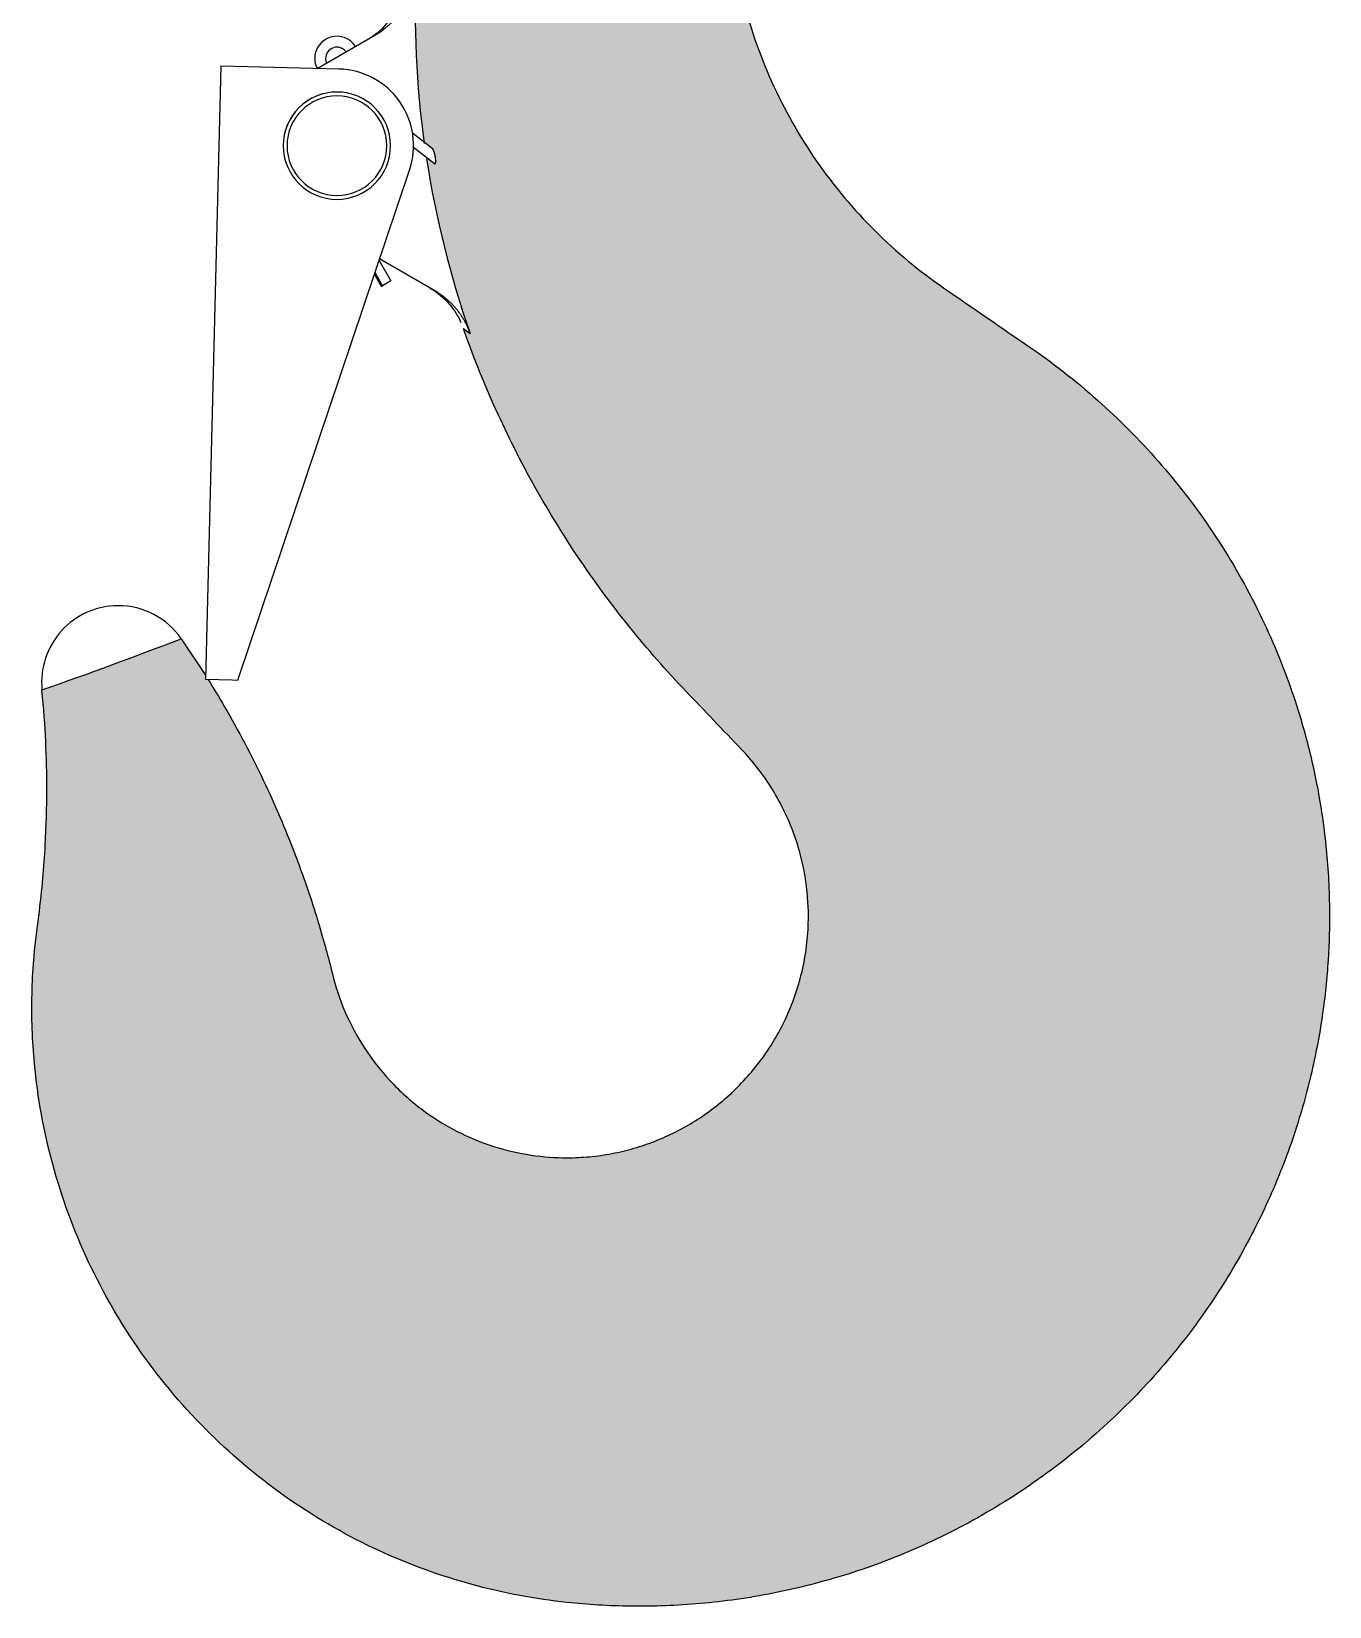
# Model space of a CAD drawing. Extents: x -599358 to 2865263, y -1062760 to 486533.
# Drawn here: x 243262.7 to 243528.7, y -693924.9 to -693602.1 of the extents above; entities that cross this region are included whole.
import ezdxf

# ---------------------------------------------------------------- set-up
doc = ezdxf.new("R2010")
doc.units = 0
doc.layers.add('EWHS5T6M-2', color=7, linetype='Continuous')

msp = doc.modelspace()

# ---------------------------------------------------------------- hatches: boundary and pattern name
h = msp.add_hatch(color=4)
h.dxf.hatch_style = 1
edge = h.paths.add_edge_path()
edge.add_ellipse((242953.0992363252, -692844.2605812737), major_axis=(945.5943286935602, 1.727816376049057e-09), ratio=1, start_angle=-70.7530742305034, end_angle=-68.90985663448268)
edge.add_line((243293.3584066528, -693726.5147008252), (243298.3113779215, -693734.0018294874))
edge.add_line((243298.311377921, -693734.0018294874), (243298.859801927, -693734.8308512747))
edge.add_line((243298.8598019272, -693734.8308512747), (243298.8314219172, -693734.8301279248))
edge.add_spline(control_points=[(243298.8314219174, -693734.830127925), (243299.9789997354, -693736.6674191143), (243301.1118407421, -693738.5444512622), (243305.0668008615, -693745.3479795423), (243307.7488500598, -693750.4363455825), (243312.564223684, -693760.5450533675), (243314.6976621534, -693765.5638026079), (243317.42648636, -693772.6657541797), (243318.2586274197, -693774.9618324622), (243319.7693716449, -693779.3486587036), (243320.4480428622, -693781.4393775436), (243321.1580590849, -693783.7346209259), (243321.2588647689, -693784.0635499997), (243322.0309376306, -693786.6041480823), (243322.5463815412, -693788.4212459543), (243323.4762209934, -693791.8311498069), (243323.8899837887, -693793.424381251), (243324.9582108742, -693797.7723399221), (243325.8122594367, -693800.3562680708), (243327.9910464097, -693805.4393799639), (243329.3160658191, -693807.9379321306), (243332.4157306283, -693812.7180760924), (243334.1902879138, -693814.9989200208), (243338.1191999431, -693819.2225854382), (243340.2730727572, -693821.1647913147), (243344.8506538171, -693824.6227207974), (243347.2736386586, -693826.1381742661), (243352.2581694642, -693828.7007445939), (243354.8190018224, -693829.7479951418), (243359.9491933576, -693831.3810052145), (243362.5180595481, -693831.9671909199), (243367.5543395019, -693832.7246606243), (243370.0215596942, -693832.8964712591), (243373.9600735897, -693832.8964712591), (243375.5170583156, -693832.8225061356), (243378.6077057543, -693832.5299935887), (243380.1413728619, -693832.31147268), (243383.1737264617, -693831.7340641055), (243384.6724259466, -693831.3751981365), (243387.6250665301, -693830.5213917763), (243389.0790269113, -693830.026466148), (243391.9337988427, -693828.9043552544), (243393.3346334185, -693828.2771765518), (243396.075505932, -693826.8935726), (243397.4155680601, -693826.1371451244), (243400.0272721912, -693824.4971882103), (243401.2989369837, -693823.6136476866), (243403.7655324972, -693821.7209406026), (243404.9604819963, -693820.7117544941), (243407.2640086327, -693818.5690250405), (243408.3725978056, -693817.4354546433), (243410.4919680794, -693815.045721707), (243411.5027516469, -693813.7895263748), (243413.4130489404, -693811.1577105264), (243414.3125528825, -693809.7820543583), (243415.9849027052, -693806.9169249333), (243416.7577245341, -693805.4274174189), (243418.1598961378, -693802.3437012638), (243418.7892070444, -693800.7494653593), (243419.8870606279, -693797.4698621517), (243420.3555514567, -693795.7844809957), (243421.1153573034, -693792.3412529398), (243421.4066124278, -693790.5834116688), (243421.7981265896, -693787.019170875), (243421.8983257654, -693785.212800484), (243421.8983257654, -693780.931263688), (243421.7100767806, -693778.1314073724), (243420.9557668752, -693773.6648303769), (243420.6264573646, -693772.1327119336), (243419.7956795975, -693769.0327739163), (243419.2941278665, -693767.4651101355), (243418.117066417, -693764.3486032657), (243417.4415526605, -693762.799945898), (243415.9310563436, -693759.774225083), (243415.0961553183, -693758.2973327303), (243413.2964981183, -693755.4606358216), (243412.3318891121, -693754.1009462596), (243410.3140224818, -693751.5324286872), (243409.2609391018, -693750.3236366503), (243404.455171859, -693745.2940287443), (243400.5857335712, -693741.244361663), (243392.8008371302, -693733.0968641451), (243388.9116821539, -693728.665905417), (243381.5036105042, -693719.4575936501), (243377.9847282624, -693714.680261666), (243371.3561208091, -693704.8180241102), (243368.2464259051, -693699.7331459214), (243362.4696876701, -693689.2999555456), (243359.8026692484, -693683.9516761377), (243355.0988113397, -693673.3998041049), (243353.0321057026, -693668.2099151304), (243351.1785715265, -693662.9474777825)], knot_values=[0, 0, 0, 0, 0.012094180794674, 0.012094180794674, 0.0431694166053564, 0.0431694166053564, 0.0742446524160369, 0.0742446524160369, 0.0897822703213784, 0.0897822703213784, 0.1053198882267178, 0.1053198882267178, 0.10800450172629, 0.10800450172629, 0.1265971994864297, 0.1265971994864297, 0.1451898972465689, 0.1451898972465689, 0.171955250732025, 0.171955250732025, 0.1987206042174794, 0.1987206042174794, 0.2254859577029323, 0.2254859577029323, 0.2522513111883867, 0.2522513111883867, 0.2790166646738428, 0.2790166646738428, 0.3057820181592973, 0.3057820181592973, 0.3325473716447502, 0.3325473716447502, 0.3593127251302047, 0.3593127251302047, 0.376899955455745, 0.376899955455745, 0.3944871857812868, 0.3944871857812868, 0.4120744161068272, 0.4120744161068272, 0.4296616464323676, 0.4296616464323676, 0.4472488767579061, 0.4472488767579061, 0.4648361070834465, 0.4648361070834465, 0.4824233374089868, 0.4824233374089868, 0.5000105677345271, 0.5000105677345271, 0.517597798060069, 0.517597798060069, 0.5351850283856093, 0.5351850283856093, 0.5527722587111497, 0.5527722587111497, 0.57035948903669, 0.57035948903669, 0.5879467193622288, 0.5879467193622288, 0.6055339496877691, 0.6055339496877691, 0.6231211800133108, 0.6231211800133108, 0.6407084103388511, 0.6407084103388511, 0.6645786278062841, 0.6645786278062841, 0.6765137365399998, 0.6765137365399998, 0.6884488452737169, 0.6884488452737169, 0.7003839540074326, 0.7003839540074326, 0.7123190627411499, 0.7123190627411499, 0.7242541714748655, 0.7242541714748655, 0.7361892802085844, 0.7361892802085844, 0.7776844594775894, 0.7776844594775894, 0.8227413826792094, 0.8227413826792094, 0.8677983058808298, 0.8677983058808298, 0.9128552290824499, 0.9128552290824499, 0.9579121522840714, 0.9579121522840714, 0.9999995209582323, 0.9999995209582323, 0.9999995209582323, 0.9999995209582323], degree=3, periodic=0)
edge.add_line((243351.1785714381, -693662.9474775298), (243352.5724834726, -693663.9375370751))
edge.add_ellipse((243541.6303017564, -693597.6611719184), major_axis=(-200.3381596932294, -3.660634825758026e-10), ratio=1, start_angle=8.67509364903691, end_angle=19.318675808770706, ccw=False)
edge.add_line((243343.5841015308, -693627.878398885), (243345.2436391843, -693629.16707116))
edge.add_spline(control_points=[(243345.243639184, -693629.1670711602), (243345.2751048749, -693629.1917490481), (243345.3067829596, -693629.2048124216), (243345.3362996936, -693629.2021114567), (243345.3659865904, -693629.1993949207), (243345.3942163425, -693629.1801798475), (243345.4179204904, -693629.1447771953), (243345.4396772002, -693629.1122830841), (243345.4582066351, -693629.0654419546), (243345.4723521631, -693629.0093036408), (243345.4865092047, -693628.9531196351), (243345.4966902257, -693628.8865904436), (243345.5031262798, -693628.8152825383), (243345.5131446918, -693628.704284088), (243345.5144872045, -693628.579016046), (243345.5096879472, -693628.4519497311), (243345.5026229225, -693628.264894429), (243345.4823050982, -693628.0679469414), (243345.454068801, -693627.8765799443), (243345.4148919046, -693627.611064781), (243345.3592113204, -693627.3469495688), (243345.2935686318, -693627.1037517606), (243345.2269645826, -693626.8569922341), (243345.1477649178, -693626.6229999923), (243345.0610216189, -693626.4304295538), (243345.0102524721, -693626.3177218627), (243344.9557786683, -693626.2169827708), (243344.900364292, -693626.141810248), (243344.8714457125, -693626.1025806713), (243344.8419625257, -693626.0699843081), (243344.8129309911, -693626.0472192297)], knot_values=[0, 0, 0, 0, 0.0622302172862876, 0.0622302172862876, 0.0622302172862876, 0.1250593693597594, 0.1250593693597594, 0.1250593693597594, 0.1825559062169405, 0.1825559062169405, 0.1825559062169405, 0.2399331378339217, 0.2399331378339217, 0.2399331378339217, 0.3297474538480977, 0.3297474538480977, 0.3297474538480977, 0.4623709261923107, 0.4623709261923107, 0.4623709261923107, 0.647003347382536, 0.647003347382536, 0.647003347382536, 0.834606727114857, 0.834606727114857, 0.834606727114857, 0.9435561246561899, 0.9435561246561899, 0.9435561246561899, 1, 1, 1, 1], degree=3, periodic=0)
edge.add_line((243344.8129309911, -693626.0472192297), (243343.1307752117, -693624.7409834173))
edge.add_ellipse((243541.6303017564, -693597.6611719184), major_axis=(-200.3381596932294, -3.660634825758026e-10), ratio=1, start_angle=-2.5739250783348098, end_angle=7.7684798487036915, ccw=False)
edge.add_ellipse((243254.5864962343, -693462.6678582329), major_axis=(-153.0622959853262, -2.796797035833528e-10), ratio=1, start_angle=123.66389550236201, end_angle=124.5964972680953, ccw=False)
edge.add_ellipse((243254.5864962343, -693462.6678582329), major_axis=(-153.0622959853262, -2.796797035833528e-10), ratio=1, start_angle=123.6487524658414, end_angle=123.66389550236201, ccw=False)
edge.add_line((243339.3983257747, -693590.0845762187), (243339.3983257747, -693588.9518927622))
edge.add_line((243339.3983257747, -693588.9518927623), (243339.3983257747, -693579.8465036729))
edge.add_spline(control_points=[(243339.3983257747, -693579.8465036729), (243339.4137149794, -693579.8459747857), (243339.4451412117, -693579.8448947474), (243339.7061816916, -693579.8366700279), (243340.1462727647, -693579.82399121), (243340.801522276, -693579.806070195), (243341.5998612024, -693579.786291487), (243342.5711447318, -693579.7602811995), (243344.007554246, -693579.7237833224), (243345.9987981241, -693579.6850188993), (243348.9187004707, -693579.6446978602), (243353.1637636659, -693579.6891906478), (243358.439787886, -693579.7746327191), (243365.1516857363, -693579.8572622082), (243373.6131716793, -693579.912543954), (243385.0355057142, -693579.9323336142), (243394.1057170042, -693579.842787521), (243399.2733454994, -693579.7164437267), (243401.5742173443, -693579.6427759838), (243402.7196840531, -693579.6047007402), (243403.6444556209, -693579.5700764171), (243405.2893898351, -693579.5655369771), (243405.585538606, -693579.5686572447), (243405.8048467204, -693579.5709679073)], knot_values=[0, 0, 0, 0, 0.0230082632663126, 0.046985081212878, 0.0719158205652346, 0.0977841372616051, 0.124572038943315, 0.144341315230623, 0.1711119955891781, 0.2174439600698067, 0.2509117430211872, 0.2989497764022938, 0.3770376855188449, 0.4195166020224081, 0.5014267764896312, 0.6200495818906884, 0.7489631979593341, 0.803748804089707, 0.8426517060421137, 0.8664048152668534, 0.8745007720840265, 0.9070636054152978, 1, 1, 1, 1], degree=3, periodic=0)
edge.add_spline(control_points=[(243405.8048467204, -693579.5709679073), (243405.8935423276, -693580.5626176792), (243405.9971524685, -693581.5576652737), (243406.6035322164, -693586.6457142656), (243407.3484354141, -693590.7820444468), (243409.8127995412, -693600.7807248181), (243411.8137363211, -693606.6355784523), (243416.9091680892, -693617.9829805684), (243420.0034681131, -693623.4733584372), (243427.1391661653, -693633.7762393901), (243431.179173499, -693638.5870157497), (243439.9508224559, -693647.2983209465), (243444.6804335347, -693651.1982069268), (243455.4544753154, -693658.6192693057), (243461.657037659, -693662.8915380607), (243472.7432859686, -693670.527645469), (243477.5406820296, -693674.3470742248), (243486.4203472672, -693682.3516757853), (243490.5044468677, -693686.5376580348), (243498.0998767483, -693695.3285747773), (243501.6126488991, -693699.9346715183), (243508.1422776371, -693709.7065254546), (243511.1603754909, -693714.8738297698), (243516.4544463156, -693725.5181118319), (243518.7701927434, -693730.9399464345), (243521.383830157, -693738.420830086), (243521.943658691, -693740.1238828453), (243523.0106037083, -693743.596561654), (243523.5177197765, -693745.3661921296), (243524.4737628616, -693748.974089833), (243524.9226887868, -693750.8123617672), (243525.7561344224, -693754.558938276), (243526.1406522332, -693756.4672477521), (243526.838368642, -693760.3544831648), (243527.1515644038, -693762.3334140723), (243527.6990984028, -693766.3615154768), (243527.9334327538, -693768.4106908428), (243528.506054696, -693774.6613475182), (243528.7140577909, -693778.9666630438), (243528.7140577914, -693786.6602897692), (243528.6013290921, -693790.1235052604), (243528.0646660825, -693797.4194149686), (243527.6405510589, -693801.2522655317), (243526.3918818914, -693809.2379940058), (243525.5670663809, -693813.3909748276), (243523.4311134323, -693821.9429866199), (243522.1196479896, -693826.3420221639), (243518.9367831316, -693835.2858492018), (243517.0650303172, -693839.8305051182), (243512.7106608093, -693848.940775524), (243510.2277337824, -693853.5060934639), (243504.6330140318, -693862.5148198016), (243501.5210366122, -693866.9577893636), (243494.690891672, -693875.5720305707), (243490.9727353895, -693879.7427878081), (243482.996432599, -693887.6705001136), (243478.7385206959, -693891.4269686473), (243469.7887944182, -693898.4071230021), (243465.0974039271, -693901.6304586788), (243455.4166243974, -693907.4614474856), (243450.4277594223, -693910.0689614366), (243440.3031443368, -693914.629067658), (243435.1679053711, -693916.5817461563), (243424.9008943142, -693919.8373910153), (243419.7695230331, -693921.1406234365), (243409.6458118845, -693923.1415246231), (243404.653709028, -693923.8395575525), (243394.9195845915, -693924.7033578218), (243390.1776327376, -693924.8695019166), (243381.0257733968, -693924.7605363794), (243376.6158017815, -693924.4857516509), (243365.979905465, -693923.3599333911), (243359.479585732, -693922.1571946366), (243346.5416382101, -693918.6240499128), (243340.1046210428, -693916.2931012218), (243327.5521561151, -693910.4849267261), (243321.4375621179, -693907.0074110158), (243309.7983373312, -693898.9642171354), (243304.2746748937, -693894.3986205322), (243294.0673134931, -693884.3176365726), (243289.3845080795, -693878.8027426515), (243281.0617647261, -693867.0332260436), (243277.4224499754, -693860.7794401314), (243271.3190122264, -693847.7935624818), (243268.8551076859, -693841.0624843914), (243265.1511768705, -693827.406327892), (243263.9109384277, -693820.4822287108), (243262.8165040422, -693808.8181411475), (243262.6538093683, -693804.0567139185), (243262.8680180205, -693794.6563206613), (243263.2448063797, -693790.0174419654), (243263.9584445796, -693784.8199409359), (243264.0822992258, -693783.875866034), (243264.4956059164, -693780.6218995269), (243264.7658326946, -693778.0515650625), (243265.1931569864, -693773.2510015522), (243265.3501488831, -693771.0206634585), (243265.7045365927, -693764.7280347155), (243265.7901637858, -693761.064716015), (243265.8021107608, -693754.1738551027), (243265.72712812, -693750.9453596587), (243265.4170645004, -693744.2841681278), (243265.1825657868, -693740.8508460645), (243264.804940693, -693737.0025307315)], knot_values=[0, 0, 0, 0, 0.0058935355429696, 0.0058935355429696, 0.0300526500434832, 0.0300526500434832, 0.0643908660448065, 0.0643908660448065, 0.0987290820461312, 0.0987290820461312, 0.133067298047456, 0.133067298047456, 0.1674055140487806, 0.1674055140487806, 0.2082602633126592, 0.2082602633126592, 0.2447774140564815, 0.2447774140564815, 0.2812945648003039, 0.2812945648003039, 0.3178117155441249, 0.3178117155441249, 0.3543288662879472, 0.3543288662879472, 0.387959341003844, 0.387959341003844, 0.3976323531361369, 0.3976323531361369, 0.4073053652684286, 0.4073053652684286, 0.4169783774007216, 0.4169783774007216, 0.4266513895330132, 0.4266513895330132, 0.4363244016653062, 0.4363244016653062, 0.4459974137975978, 0.4459974137975978, 0.4653434380621823, 0.4653434380621823, 0.4795973083961643, 0.4795973083961643, 0.4938511787301465, 0.4938511787301465, 0.5081050490641283, 0.5081050490641283, 0.522358919398109, 0.522358919398109, 0.5366127897320913, 0.5366127897320913, 0.5508666600660729, 0.5508666600660729, 0.565120530400055, 0.565120530400055, 0.5793744007340369, 0.5793744007340369, 0.5936282710680189, 0.5936282710680189, 0.6078821414020008, 0.6078821414020008, 0.622136011735983, 0.622136011735983, 0.6363898820699636, 0.6363898820699636, 0.6506437524039458, 0.6506437524039458, 0.6648976227379279, 0.6648976227379279, 0.6791514930719096, 0.6791514930719096, 0.6934053634058917, 0.6934053634058917, 0.7150977999614547, 0.7150977999614547, 0.7367902365170166, 0.7367902365170166, 0.7584826730725798, 0.7584826730725798, 0.7801751096281431, 0.7801751096281431, 0.8018675461837061, 0.8018675461837061, 0.8235599827392684, 0.8235599827392684, 0.8452524192948317, 0.8452524192948317, 0.8669448558503946, 0.8669448558503946, 0.8820136243902075, 0.8820136243902075, 0.8970823929300203, 0.8970823929300203, 0.8992581836606502, 0.8992581836606502, 0.9118509107030675, 0.9118509107030675, 0.9244436377454874, 0.9244436377454874, 0.9496290918303243, 0.9496290918303243, 0.9748145459151627, 0.9748145459151627, 1, 1, 1, 1], degree=3, periodic=0)
h.paths.add_polyline_path([(243298.8598019272, -693734.8308512747), (243298.311377921, -693734.0018294874), (243298.2906175741, -693734.8163439012), (243298.8314219174, -693734.8301279247)], flags=16)

# ---------------------------------------------------------------- linework, layer by layer
at = {"layer": 'EWHS5T6M-2', "color": 4, "linetype": 'Continuous'}
for p, q in [((243321.2313296722, -693609.6459433972), (243333.0010312313, -693602.8507030339)), ((243321.2313296722, -693609.6459433972), (243333.0010312313, -693602.8507030339)), ((243301.4937835993, -693609.1428727296), (243298.2906175741, -693734.8163439012)), ((243301.4937835993, -693609.1428727296), (243298.2906175741, -693734.8163439012)), ((243306.991997965, -693609.2830112429), (243301.4937835993, -693609.1428727296)), ((243306.991997965, -693609.2830112429), (243301.4937835993, -693609.1428727296)), ((243325.6558643949, -693609.7587159587), (243306.991997965, -693609.2830112429)), ((243325.6558643949, -693609.7587159587), (243306.991997965, -693609.2830112429)), ((243344.8129309911, -693626.0472192297), (243340.7583071642, -693622.8987029541)), ((243344.8129309911, -693626.0472192297), (243340.7583071642, -693622.8987029541)), ((243345.243639184, -693629.1670711602), (243340.965234199, -693625.8447832478)), ((243345.243639184, -693629.1670711602), (243340.965234199, -693625.8447832478)), ((243304.936958325, -693734.9857458655), (243340.1471626662, -693630.4854913631)), ((243304.936958325, -693734.9857458655), (243340.1471626662, -693630.4854913631)), ((243333.9109051154, -693648.9940604486), (243336.3340400507, -693653.1910532712)), ((243333.9109051154, -693648.9940604486), (243336.3340400507, -693653.1910532712)), ((243345.3076031086, -693655.1902992626), (243334.0191198111, -693648.6728903921)), ((243345.3076031086, -693655.1902992626), (243334.0191198111, -693648.6728903921)), ((243334.4083707071, -693654.3028389852), (243332.9646939697, -693651.8023175256)), ((243334.4083707071, -693654.3028389852), (243332.9646939697, -693651.8023175256)), ((243334.6243481879, -693654.1781443289), (243333.070818263, -693651.4873515683)), ((243334.6243481879, -693654.1781443289), (243333.070818263, -693651.4873515683)), ((243334.4083707071, -693654.3028389852), (243334.6243481879, -693654.1781443289)), ((243334.4083707071, -693654.3028389852), (243334.6243481879, -693654.1781443289)), ((243336.3340400507, -693653.1910532712), (243334.6243481872, -693654.1781443289)), ((243336.3340400507, -693653.1910532712), (243334.6243481872, -693654.1781443289)), ((243351.1783821475, -693662.9473430811), (243352.572418779, -693663.9374911253)), ((243351.1783821475, -693662.9473430811), (243352.572418779, -693663.9374911253)), ((243293.3584066528, -693726.514700825), (243298.3113779145, -693734.001829477)), ((243293.3584066528, -693726.514700825), (243298.3113779145, -693734.001829477)), ((243298.2906175741, -693734.8163439012), (243303.7888319393, -693734.9564824146)), ((243298.2906175741, -693734.8163439012), (243303.7888319393, -693734.9564824146)), ((243303.7888319393, -693734.9564824146), (243304.936958325, -693734.9857458655)), ((243303.7888319393, -693734.9564824146), (243304.936958325, -693734.9857458655))]:
    msp.add_line(p, q, dxfattribs=at)
for centre, radius, start, end in [((243541.6303017436, -693597.6611719201), 200.3381596804135, 177.4260749207119, 187.8567875678309), ((243541.6303017436, -693597.6611719201), 200.3381596804135, 177.4260749207119, 187.8567875678309), ((243325.2554686234, -693607.6046911892), 4.557142856530845, 33.07290832043991, 180), ((243325.2554686234, -693607.6046911892), 4.557142856530845, 33.07290832043991, 180), ((243325.2554686238, -693607.604691189), 2.33357142820023, 36.00909942012068, 180), ((243325.2554686238, -693607.604691189), 2.33357142820023, 36.00909942012068, 180), ((243325.2554686241, -693607.6046911875), 2.333571426610551, 36.00909942012068, 89.99912365471295), ((243325.2554686241, -693607.6046911875), 2.333571426610551, 36.00909942012068, 89.99912365471295), ((243325.255468625, -693607.6046911889), 4.557142858151447, 180, 206.5922966487301), ((243325.255468625, -693607.6046911889), 4.557142858151447, 180, 206.5922966487301), ((243325.255468621, -693607.6046911901), 2.333571425405735, 180, 203.990900557151), ((243325.255468621, -693607.6046911901), 2.333571425405735, 180, 203.990900557151), ((243325.2554686418, -693625.4678998551), 15.71428571239654, 341.3793256254795, 88.53996101267217), ((243325.2554686418, -693625.4678998551), 15.71428571239654, 341.3793256254795, 88.53996101267217), ((243325.2554686425, -693625.4678998551), 10.99999999860302, 0, 180), ((243325.2554686415, -693625.4678998546), 10.99999999837019, 89.99912362803252, 180), ((243325.2554686425, -693625.4678998551), 10.99999999860302, 0, 180), ((243325.2554686415, -693625.4678998546), 10.99999999837019, 89.99912362803252, 180), ((243325.2554686429, -693625.4678998551), 10.21428571315482, 0, 180), ((243325.2554686429, -693625.4678998551), 10.21428571315482, 0, 180), ((243325.2554686425, -693625.4678998546), 10.99999999919127, 180, 269.9991236280325), ((243325.2554686425, -693625.4678998551), 10.99999999860302, 180, 0), ((243325.2554686425, -693625.4678998546), 10.99999999919127, 180, 269.9991236280325), ((243325.2554686425, -693625.4678998551), 10.99999999860302, 180, 0), ((243325.2554686429, -693625.4678998551), 10.21428571315482, 180, 0), ((243325.2554686429, -693625.4678998551), 10.21428571315482, 180, 0), ((243541.630301765, -693597.6611719163), 200.3381597020461, 188.7664548344128, 199.3186757973075), ((243541.630301765, -693597.6611719163), 200.3381597020461, 188.7664548344128, 199.3186757973075), ((243280.444112138, -693735.4678998422), 15.7142857124937, 90, 185.6043425151413), ((243280.444112138, -693735.4678998422), 15.7142857124937, 90, 185.6043425151413), ((243280.4441121387, -693735.4678998408), 15.71428571105935, 34.73272659718818, 90), ((243280.4441121387, -693735.4678998408), 15.71428571105935, 34.73272659718818, 90), ((242953.0992363872, -692844.2605814434), 945.5943285129006, 289.2469257741748, 291.0901433594194), ((242953.0992363872, -692844.2605814434), 945.5943285129006, 289.2469257741748, 291.0901433594194)]:
    msp.add_arc(centre, radius, start, end, dxfattribs=at)
for points, degree, knots in [([(243405.8048467204, -693579.5709679073), (243405.8935423276, -693580.5626176792), (243405.9971524685, -693581.5576652737), (243406.6035322164, -693586.6457142656), (243407.3484354141, -693590.7820444468), (243409.8127995412, -693600.7807248181), (243411.8137363211, -693606.6355784523), (243416.9091680892, -693617.9829805684), (243420.0034681131, -693623.4733584372), (243427.1391661653, -693633.7762393901), (243431.179173499, -693638.5870157497), (243439.9508224559, -693647.2983209465), (243444.6804335347, -693651.1982069268), (243455.4544753154, -693658.6192693057), (243461.657037659, -693662.8915380607), (243472.7432859686, -693670.527645469), (243477.5406820296, -693674.3470742248), (243486.4203472672, -693682.3516757853), (243490.5044468677, -693686.5376580348), (243498.0998767483, -693695.3285747773), (243501.6126488991, -693699.9346715183), (243508.1422776371, -693709.7065254546), (243511.1603754909, -693714.8738297698), (243516.4544463156, -693725.5181118319), (243518.7701927434, -693730.9399464345), (243521.383830157, -693738.420830086), (243521.943658691, -693740.1238828453), (243523.0106037083, -693743.596561654), (243523.5177197765, -693745.3661921296), (243524.4737628616, -693748.974089833), (243524.9226887868, -693750.8123617672), (243525.7561344224, -693754.558938276), (243526.1406522332, -693756.4672477521), (243526.838368642, -693760.3544831648), (243527.1515644038, -693762.3334140723), (243527.6990984028, -693766.3615154768), (243527.9334327538, -693768.4106908428), (243528.506054696, -693774.6613475182), (243528.7140577909, -693778.9666630438), (243528.7140577914, -693786.6602897692), (243528.6013290921, -693790.1235052604), (243528.0646660825, -693797.4194149686), (243527.6405510589, -693801.2522655317), (243526.3918818914, -693809.2379940058), (243525.5670663809, -693813.3909748276), (243523.4311134323, -693821.9429866199), (243522.1196479896, -693826.3420221639), (243518.9367831316, -693835.2858492018), (243517.0650303172, -693839.8305051182), (243512.7106608093, -693848.940775524), (243510.2277337824, -693853.5060934639), (243504.6330140318, -693862.5148198016), (243501.5210366122, -693866.9577893636), (243494.690891672, -693875.5720305707), (243490.9727353895, -693879.7427878081), (243482.996432599, -693887.6705001136), (243478.7385206959, -693891.4269686473), (243469.7887944182, -693898.4071230021), (243465.0974039271, -693901.6304586788), (243455.4166243974, -693907.4614474856), (243450.4277594223, -693910.0689614366), (243440.3031443368, -693914.629067658), (243435.1679053711, -693916.5817461563), (243424.9008943142, -693919.8373910153), (243419.7695230331, -693921.1406234365), (243409.6458118845, -693923.1415246231), (243404.653709028, -693923.8395575525), (243394.9195845915, -693924.7033578218), (243390.1776327376, -693924.8695019166), (243381.0257733968, -693924.7605363794), (243376.6158017815, -693924.4857516509), (243365.979905465, -693923.3599333911), (243359.479585732, -693922.1571946366), (243346.5416382101, -693918.6240499128), (243340.1046210428, -693916.2931012218), (243327.5521561151, -693910.4849267261), (243321.4375621179, -693907.0074110158), (243309.7983373312, -693898.9642171354), (243304.2746748937, -693894.3986205322), (243294.0673134931, -693884.3176365726), (243289.3845080795, -693878.8027426515), (243281.0617647261, -693867.0332260436), (243277.4224499754, -693860.7794401314), (243271.3190122264, -693847.7935624818), (243268.8551076859, -693841.0624843914), (243265.1511768705, -693827.406327892), (243263.9109384277, -693820.4822287108), (243262.8165040422, -693808.8181411475), (243262.6538093683, -693804.0567139185), (243262.8680180205, -693794.6563206613), (243263.2448063797, -693790.0174419654), (243263.9584445796, -693784.8199409359), (243264.0822992258, -693783.875866034), (243264.4956059164, -693780.6218995269), (243264.7658326946, -693778.0515650625), (243265.1931569864, -693773.2510015522), (243265.3501488831, -693771.0206634585), (243265.7045365927, -693764.7280347155), (243265.7901637858, -693761.064716015), (243265.8021107608, -693754.1738551027), (243265.72712812, -693750.9453596587), (243265.4170645004, -693744.2841681278), (243265.1825657868, -693740.8508460645), (243264.804940693, -693737.0025307315)], 3, [0, 0, 0, 0, 0.0058935355429696, 0.0058935355429696, 0.0300526500434832, 0.0300526500434832, 0.0643908660448065, 0.0643908660448065, 0.0987290820461312, 0.0987290820461312, 0.133067298047456, 0.133067298047456, 0.1674055140487806, 0.1674055140487806, 0.2082602633126592, 0.2082602633126592, 0.2447774140564815, 0.2447774140564815, 0.2812945648003039, 0.2812945648003039, 0.3178117155441249, 0.3178117155441249, 0.3543288662879472, 0.3543288662879472, 0.387959341003844, 0.387959341003844, 0.3976323531361369, 0.3976323531361369, 0.4073053652684286, 0.4073053652684286, 0.4169783774007216, 0.4169783774007216, 0.4266513895330132, 0.4266513895330132, 0.4363244016653062, 0.4363244016653062, 0.4459974137975978, 0.4459974137975978, 0.4653434380621823, 0.4653434380621823, 0.4795973083961643, 0.4795973083961643, 0.4938511787301465, 0.4938511787301465, 0.5081050490641283, 0.5081050490641283, 0.522358919398109, 0.522358919398109, 0.5366127897320913, 0.5366127897320913, 0.5508666600660729, 0.5508666600660729, 0.565120530400055, 0.565120530400055, 0.5793744007340369, 0.5793744007340369, 0.5936282710680189, 0.5936282710680189, 0.6078821414020008, 0.6078821414020008, 0.622136011735983, 0.622136011735983, 0.6363898820699636, 0.6363898820699636, 0.6506437524039458, 0.6506437524039458, 0.6648976227379279, 0.6648976227379279, 0.6791514930719096, 0.6791514930719096, 0.6934053634058917, 0.6934053634058917, 0.7150977999614547, 0.7150977999614547, 0.7367902365170166, 0.7367902365170166, 0.7584826730725798, 0.7584826730725798, 0.7801751096281431, 0.7801751096281431, 0.8018675461837061, 0.8018675461837061, 0.8235599827392684, 0.8235599827392684, 0.8452524192948317, 0.8452524192948317, 0.8669448558503946, 0.8669448558503946, 0.8820136243902075, 0.8820136243902075, 0.8970823929300203, 0.8970823929300203, 0.8992581836606502, 0.8992581836606502, 0.9118509107030675, 0.9118509107030675, 0.9244436377454874, 0.9244436377454874, 0.9496290918303243, 0.9496290918303243, 0.9748145459151627, 0.9748145459151627, 1, 1, 1, 1]), ([(243405.8048467204, -693579.5709679073), (243405.8935423276, -693580.5626176792), (243405.9971524685, -693581.5576652737), (243406.6035322164, -693586.6457142656), (243407.3484354141, -693590.7820444468), (243409.8127995412, -693600.7807248181), (243411.8137363211, -693606.6355784523), (243416.9091680892, -693617.9829805684), (243420.0034681131, -693623.4733584372), (243427.1391661653, -693633.7762393901), (243431.179173499, -693638.5870157497), (243439.9508224559, -693647.2983209465), (243444.6804335347, -693651.1982069268), (243455.4544753154, -693658.6192693057), (243461.657037659, -693662.8915380607), (243472.7432859686, -693670.527645469), (243477.5406820296, -693674.3470742248), (243486.4203472672, -693682.3516757853), (243490.5044468677, -693686.5376580348), (243498.0998767483, -693695.3285747773), (243501.6126488991, -693699.9346715183), (243508.1422776371, -693709.7065254546), (243511.1603754909, -693714.8738297698), (243516.4544463156, -693725.5181118319), (243518.7701927434, -693730.9399464345), (243521.383830157, -693738.420830086), (243521.943658691, -693740.1238828453), (243523.0106037083, -693743.596561654), (243523.5177197765, -693745.3661921296), (243524.4737628616, -693748.974089833), (243524.9226887868, -693750.8123617672), (243525.7561344224, -693754.558938276), (243526.1406522332, -693756.4672477521), (243526.838368642, -693760.3544831648), (243527.1515644038, -693762.3334140723), (243527.6990984028, -693766.3615154768), (243527.9334327538, -693768.4106908428), (243528.506054696, -693774.6613475182), (243528.7140577909, -693778.9666630438), (243528.7140577914, -693786.6602897692), (243528.6013290921, -693790.1235052604), (243528.0646660825, -693797.4194149686), (243527.6405510589, -693801.2522655317), (243526.3918818914, -693809.2379940058), (243525.5670663809, -693813.3909748276), (243523.4311134323, -693821.9429866199), (243522.1196479896, -693826.3420221639), (243518.9367831316, -693835.2858492018), (243517.0650303172, -693839.8305051182), (243512.7106608093, -693848.940775524), (243510.2277337824, -693853.5060934639), (243504.6330140318, -693862.5148198016), (243501.5210366122, -693866.9577893636), (243494.690891672, -693875.5720305707), (243490.9727353895, -693879.7427878081), (243482.996432599, -693887.6705001136), (243478.7385206959, -693891.4269686473), (243469.7887944182, -693898.4071230021), (243465.0974039271, -693901.6304586788), (243455.4166243974, -693907.4614474856), (243450.4277594223, -693910.0689614366), (243440.3031443368, -693914.629067658), (243435.1679053711, -693916.5817461563), (243424.9008943142, -693919.8373910153), (243419.7695230331, -693921.1406234365), (243409.6458118845, -693923.1415246231), (243404.653709028, -693923.8395575525), (243394.9195845915, -693924.7033578218), (243390.1776327376, -693924.8695019166), (243381.0257733968, -693924.7605363794), (243376.6158017815, -693924.4857516509), (243365.979905465, -693923.3599333911), (243359.479585732, -693922.1571946366), (243346.5416382101, -693918.6240499128), (243340.1046210428, -693916.2931012218), (243327.5521561151, -693910.4849267261), (243321.4375621179, -693907.0074110158), (243309.7983373312, -693898.9642171354), (243304.2746748937, -693894.3986205322), (243294.0673134931, -693884.3176365726), (243289.3845080795, -693878.8027426515), (243281.0617647261, -693867.0332260436), (243277.4224499754, -693860.7794401314), (243271.3190122264, -693847.7935624818), (243268.8551076859, -693841.0624843914), (243265.1511768705, -693827.406327892), (243263.9109384277, -693820.4822287108), (243262.8165040422, -693808.8181411475), (243262.6538093683, -693804.0567139185), (243262.8680180205, -693794.6563206613), (243263.2448063797, -693790.0174419654), (243263.9584445796, -693784.8199409359), (243264.0822992258, -693783.875866034), (243264.4956059164, -693780.6218995269), (243264.7658326946, -693778.0515650625), (243265.1931569864, -693773.2510015522), (243265.3501488831, -693771.0206634585), (243265.7045365927, -693764.7280347155), (243265.7901637858, -693761.064716015), (243265.8021107608, -693754.1738551027), (243265.72712812, -693750.9453596587), (243265.4170645004, -693744.2841681278), (243265.1825657868, -693740.8508460645), (243264.804940693, -693737.0025307315)], 3, [0, 0, 0, 0, 0.0058935355429696, 0.0058935355429696, 0.0300526500434832, 0.0300526500434832, 0.0643908660448065, 0.0643908660448065, 0.0987290820461312, 0.0987290820461312, 0.133067298047456, 0.133067298047456, 0.1674055140487806, 0.1674055140487806, 0.2082602633126592, 0.2082602633126592, 0.2447774140564815, 0.2447774140564815, 0.2812945648003039, 0.2812945648003039, 0.3178117155441249, 0.3178117155441249, 0.3543288662879472, 0.3543288662879472, 0.387959341003844, 0.387959341003844, 0.3976323531361369, 0.3976323531361369, 0.4073053652684286, 0.4073053652684286, 0.4169783774007216, 0.4169783774007216, 0.4266513895330132, 0.4266513895330132, 0.4363244016653062, 0.4363244016653062, 0.4459974137975978, 0.4459974137975978, 0.4653434380621823, 0.4653434380621823, 0.4795973083961643, 0.4795973083961643, 0.4938511787301465, 0.4938511787301465, 0.5081050490641283, 0.5081050490641283, 0.522358919398109, 0.522358919398109, 0.5366127897320913, 0.5366127897320913, 0.5508666600660729, 0.5508666600660729, 0.565120530400055, 0.565120530400055, 0.5793744007340369, 0.5793744007340369, 0.5936282710680189, 0.5936282710680189, 0.6078821414020008, 0.6078821414020008, 0.622136011735983, 0.622136011735983, 0.6363898820699636, 0.6363898820699636, 0.6506437524039458, 0.6506437524039458, 0.6648976227379279, 0.6648976227379279, 0.6791514930719096, 0.6791514930719096, 0.6934053634058917, 0.6934053634058917, 0.7150977999614547, 0.7150977999614547, 0.7367902365170166, 0.7367902365170166, 0.7584826730725798, 0.7584826730725798, 0.7801751096281431, 0.7801751096281431, 0.8018675461837061, 0.8018675461837061, 0.8235599827392684, 0.8235599827392684, 0.8452524192948317, 0.8452524192948317, 0.8669448558503946, 0.8669448558503946, 0.8820136243902075, 0.8820136243902075, 0.8970823929300203, 0.8970823929300203, 0.8992581836606502, 0.8992581836606502, 0.9118509107030675, 0.9118509107030675, 0.9244436377454874, 0.9244436377454874, 0.9496290918303243, 0.9496290918303243, 0.9748145459151627, 0.9748145459151627, 1, 1, 1, 1]), ([(243333.0010312313, -693602.8507030339), (243336.8132779234, -693600.6497013798), (243339.0964726276, -693596.8594372468), (243340.2224949269, -693594.9901608652), (243340.8341497061, -693592.912791371), (243341.4523384135, -693590.813230628), (243341.4942610831, -693588.6643139819)], 2, [0, 0, 0, 0.5, 0.5, 0.75, 0.75, 1, 1, 1]), ([(243333.0010312313, -693602.8507030339), (243336.8132779234, -693600.6497013798), (243339.0964726276, -693596.8594372468), (243340.2224949269, -693594.9901608652), (243340.8341497061, -693592.912791371), (243341.4523384135, -693590.813230628), (243341.4942610831, -693588.6643139819)], 2, [0, 0, 0, 0.5, 0.5, 0.75, 0.75, 1, 1, 1]), ([(243331.5411829186, -693603.6935468483), (243332.6596911157, -693603.039224204), (243333.7393134603, -693602.2371259083), (243335.7034049354, -693600.3031360131), (243336.5828160417, -693599.1718118777), (243338.0032030469, -693596.7116302476), (243338.5432533369, -693595.3843759538), (243339.0678125926, -693593.364432041), (243339.1933631935, -693592.6897934946), (243339.2757354033, -693592.0181435662)], 3, [0, 0, 0, 0, 0.2470021210638167, 0.2470021210638167, 0.4999998639423088, 0.4999998639423088, 0.7529976068208005, 0.7529976068208005, 0.8785573525638778, 0.8785573525638778, 0.8785573525638778, 0.8785573525638778]), ([(243331.5411829186, -693603.6935468483), (243332.6596911157, -693603.039224204), (243333.7393134603, -693602.2371259083), (243335.7034049354, -693600.3031360131), (243336.5828160417, -693599.1718118777), (243338.0032030469, -693596.7116302476), (243338.5432533369, -693595.3843759538), (243339.0678125926, -693593.364432041), (243339.1933631935, -693592.6897934946), (243339.2757354033, -693592.0181435662)], 3, [0, 0, 0, 0, 0.2470021210638167, 0.2470021210638167, 0.4999998639423088, 0.4999998639423088, 0.7529976068208005, 0.7529976068208005, 0.8785573525638778, 0.8785573525638778, 0.8785573525638778, 0.8785573525638778]), ([(243345.243639184, -693629.1670711602), (243345.2751048749, -693629.1917490481), (243345.3067829596, -693629.2048124216), (243345.3362996936, -693629.2021114567), (243345.3659865904, -693629.1993949207), (243345.3942163425, -693629.1801798475), (243345.4179204904, -693629.1447771953), (243345.4396772002, -693629.1122830841), (243345.4582066351, -693629.0654419546), (243345.4723521631, -693629.0093036408), (243345.4865092047, -693628.9531196351), (243345.4966902257, -693628.8865904436), (243345.5031262798, -693628.8152825383), (243345.5131446918, -693628.704284088), (243345.5144872045, -693628.579016046), (243345.5096879472, -693628.4519497311), (243345.5026229225, -693628.264894429), (243345.4823050982, -693628.0679469414), (243345.454068801, -693627.8765799443), (243345.4148919046, -693627.611064781), (243345.3592113204, -693627.3469495688), (243345.2935686318, -693627.1037517606), (243345.2269645826, -693626.8569922341), (243345.1477649178, -693626.6229999923), (243345.0610216189, -693626.4304295538), (243345.0102524721, -693626.3177218627), (243344.9557786683, -693626.2169827708), (243344.900364292, -693626.141810248), (243344.8714457125, -693626.1025806713), (243344.8419625257, -693626.0699843081), (243344.8129309911, -693626.0472192297)], 3, [0, 0, 0, 0, 0.0622302172862876, 0.0622302172862876, 0.0622302172862876, 0.1250593693597594, 0.1250593693597594, 0.1250593693597594, 0.1825559062169405, 0.1825559062169405, 0.1825559062169405, 0.2399331378339217, 0.2399331378339217, 0.2399331378339217, 0.3297474538480977, 0.3297474538480977, 0.3297474538480977, 0.4623709261923107, 0.4623709261923107, 0.4623709261923107, 0.647003347382536, 0.647003347382536, 0.647003347382536, 0.834606727114857, 0.834606727114857, 0.834606727114857, 0.9435561246561899, 0.9435561246561899, 0.9435561246561899, 1, 1, 1, 1]), ([(243345.243639184, -693629.1670711602), (243345.2751048749, -693629.1917490481), (243345.3067829596, -693629.2048124216), (243345.3362996936, -693629.2021114567), (243345.3659865904, -693629.1993949207), (243345.3942163425, -693629.1801798475), (243345.4179204904, -693629.1447771953), (243345.4396772002, -693629.1122830841), (243345.4582066351, -693629.0654419546), (243345.4723521631, -693629.0093036408), (243345.4865092047, -693628.9531196351), (243345.4966902257, -693628.8865904436), (243345.5031262798, -693628.8152825383), (243345.5131446918, -693628.704284088), (243345.5144872045, -693628.579016046), (243345.5096879472, -693628.4519497311), (243345.5026229225, -693628.264894429), (243345.4823050982, -693628.0679469414), (243345.454068801, -693627.8765799443), (243345.4148919046, -693627.611064781), (243345.3592113204, -693627.3469495688), (243345.2935686318, -693627.1037517606), (243345.2269645826, -693626.8569922341), (243345.1477649178, -693626.6229999923), (243345.0610216189, -693626.4304295538), (243345.0102524721, -693626.3177218627), (243344.9557786683, -693626.2169827708), (243344.900364292, -693626.141810248), (243344.8714457125, -693626.1025806713), (243344.8419625257, -693626.0699843081), (243344.8129309911, -693626.0472192297)], 3, [0, 0, 0, 0, 0.0622302172862876, 0.0622302172862876, 0.0622302172862876, 0.1250593693597594, 0.1250593693597594, 0.1250593693597594, 0.1825559062169405, 0.1825559062169405, 0.1825559062169405, 0.2399331378339217, 0.2399331378339217, 0.2399331378339217, 0.3297474538480977, 0.3297474538480977, 0.3297474538480977, 0.4623709261923107, 0.4623709261923107, 0.4623709261923107, 0.647003347382536, 0.647003347382536, 0.647003347382536, 0.834606727114857, 0.834606727114857, 0.834606727114857, 0.9435561246561899, 0.9435561246561899, 0.9435561246561899, 1, 1, 1, 1]), ([(243344.2138737516, -693654.5588343256), (243345.7849613536, -693655.4746485417), (243347.2490395071, -693656.6868006848), (243349.3564740332, -693659.2250739003), (243350.1070181617, -693660.4467519136), (243350.6832359709, -693661.7210234316)], 3, [0, 0, 0, 0, 0.5000002718296434, 0.5000002718296434, 0.8795817069019113, 0.8795817069019113, 0.8795817069019113, 0.8795817069019113]), ([(243344.2138737516, -693654.5588343256), (243345.7849613536, -693655.4746485417), (243347.2490395071, -693656.6868006848), (243349.3564740332, -693659.2250739003), (243350.1070181617, -693660.4467519136), (243350.6832359709, -693661.7210234316)], 3, [0, 0, 0, 0, 0.5000002718296434, 0.5000002718296434, 0.8795817069019113, 0.8795817069019113, 0.8795817069019113, 0.8795817069019113]), ([(243352.5725489951, -693663.9374448244), (243351.6028590108, -693661.1741362284), (243349.7183465128, -693658.9081561957), (243347.8444618977, -693656.654955367), (243345.3076031086, -693655.1902992626)], 2, [0, 0, 0, 0.5, 0.5, 1, 1, 1]), ([(243352.5725489951, -693663.9374448244), (243351.6028590108, -693661.1741362284), (243349.7183465128, -693658.9081561957), (243347.8444618977, -693656.654955367), (243345.3076031086, -693655.1902992626)], 2, [0, 0, 0, 0.5, 0.5, 1, 1, 1]), ([(243298.8314219174, -693734.830127925), (243299.9789997354, -693736.6674191143), (243301.1118407421, -693738.5444512622), (243305.0668008615, -693745.3479795423), (243307.7488500598, -693750.4363455825), (243312.564223684, -693760.5450533675), (243314.6976621534, -693765.5638026079), (243317.42648636, -693772.6657541797), (243318.2586274197, -693774.9618324622), (243319.7693716449, -693779.3486587036), (243320.4480428622, -693781.4393775436), (243321.1580590849, -693783.7346209259), (243321.2588647689, -693784.0635499997), (243322.0309376306, -693786.6041480823), (243322.5463815412, -693788.4212459543), (243323.4762209934, -693791.8311498069), (243323.8899837887, -693793.424381251), (243324.9582108742, -693797.7723399221), (243325.8122594367, -693800.3562680708), (243327.9910464097, -693805.4393799639), (243329.3160658191, -693807.9379321306), (243332.4157306283, -693812.7180760924), (243334.1902879138, -693814.9989200208), (243338.1191999431, -693819.2225854382), (243340.2730727572, -693821.1647913147), (243344.8506538171, -693824.6227207974), (243347.2736386586, -693826.1381742661), (243352.2581694642, -693828.7007445939), (243354.8190018224, -693829.7479951418), (243359.9491933576, -693831.3810052145), (243362.5180595481, -693831.9671909199), (243367.5543395019, -693832.7246606243), (243370.0215596942, -693832.8964712591), (243373.9600735897, -693832.8964712591), (243375.5170583156, -693832.8225061356), (243378.6077057543, -693832.5299935887), (243380.1413728619, -693832.31147268), (243383.1737264617, -693831.7340641055), (243384.6724259466, -693831.3751981365), (243387.6250665301, -693830.5213917763), (243389.0790269113, -693830.026466148), (243391.9337988427, -693828.9043552544), (243393.3346334185, -693828.2771765518), (243396.075505932, -693826.8935726), (243397.4155680601, -693826.1371451244), (243400.0272721912, -693824.4971882103), (243401.2989369837, -693823.6136476866), (243403.7655324972, -693821.7209406026), (243404.9604819963, -693820.7117544941), (243407.2640086327, -693818.5690250405), (243408.3725978056, -693817.4354546433), (243410.4919680794, -693815.045721707), (243411.5027516469, -693813.7895263748), (243413.4130489404, -693811.1577105264), (243414.3125528825, -693809.7820543583), (243415.9849027052, -693806.9169249333), (243416.7577245341, -693805.4274174189), (243418.1598961378, -693802.3437012638), (243418.7892070444, -693800.7494653593), (243419.8870606279, -693797.4698621517), (243420.3555514567, -693795.7844809957), (243421.1153573034, -693792.3412529398), (243421.4066124278, -693790.5834116688), (243421.7981265896, -693787.019170875), (243421.8983257654, -693785.212800484), (243421.8983257654, -693780.931263688), (243421.7100767806, -693778.1314073724), (243420.9557668752, -693773.6648303769), (243420.6264573646, -693772.1327119336), (243419.7956795975, -693769.0327739163), (243419.2941278665, -693767.4651101355), (243418.117066417, -693764.3486032657), (243417.4415526605, -693762.799945898), (243415.9310563436, -693759.774225083), (243415.0961553183, -693758.2973327303), (243413.2964981183, -693755.4606358216), (243412.3318891121, -693754.1009462596), (243410.3140224818, -693751.5324286872), (243409.2609391018, -693750.3236366503), (243404.455171859, -693745.2940287443), (243400.5857335712, -693741.244361663), (243392.8008371302, -693733.0968641451), (243388.9116821539, -693728.665905417), (243381.5036105042, -693719.4575936501), (243377.9847282624, -693714.680261666), (243371.3561208091, -693704.8180241102), (243368.2464259051, -693699.7331459214), (243362.4696876701, -693689.2999555456), (243359.8026692484, -693683.9516761377), (243355.098785482, -693673.3997461002), (243353.0320586556, -693668.2097969868), (243351.1785082353, -693662.94729809)], 3, [0, 0, 0, 0, 0.012094180794674, 0.012094180794674, 0.0431694166053564, 0.0431694166053564, 0.0742446524160369, 0.0742446524160369, 0.0897822703213784, 0.0897822703213784, 0.1053198882267178, 0.1053198882267178, 0.10800450172629, 0.10800450172629, 0.1265971994864297, 0.1265971994864297, 0.1451898972465689, 0.1451898972465689, 0.171955250732025, 0.171955250732025, 0.1987206042174794, 0.1987206042174794, 0.2254859577029323, 0.2254859577029323, 0.2522513111883867, 0.2522513111883867, 0.2790166646738428, 0.2790166646738428, 0.3057820181592973, 0.3057820181592973, 0.3325473716447502, 0.3325473716447502, 0.3593127251302047, 0.3593127251302047, 0.376899955455745, 0.376899955455745, 0.3944871857812868, 0.3944871857812868, 0.4120744161068272, 0.4120744161068272, 0.4296616464323676, 0.4296616464323676, 0.4472488767579061, 0.4472488767579061, 0.4648361070834465, 0.4648361070834465, 0.4824233374089868, 0.4824233374089868, 0.5000105677345271, 0.5000105677345271, 0.517597798060069, 0.517597798060069, 0.5351850283856093, 0.5351850283856093, 0.5527722587111497, 0.5527722587111497, 0.57035948903669, 0.57035948903669, 0.5879467193622288, 0.5879467193622288, 0.6055339496877691, 0.6055339496877691, 0.6231211800133108, 0.6231211800133108, 0.6407084103388511, 0.6407084103388511, 0.6645786278062841, 0.6645786278062841, 0.6765137365399998, 0.6765137365399998, 0.6884488452737169, 0.6884488452737169, 0.7003839540074326, 0.7003839540074326, 0.7123190627411499, 0.7123190627411499, 0.7242541714748655, 0.7242541714748655, 0.7361892802085844, 0.7361892802085844, 0.7776844594775894, 0.7776844594775894, 0.8227413826792094, 0.8227413826792094, 0.8677983058808298, 0.8677983058808298, 0.9128552290824499, 0.9128552290824499, 0.9579121522840714, 0.9579121522840714, 1, 1, 1, 1]), ([(243298.8314219174, -693734.830127925), (243299.9789997354, -693736.6674191143), (243301.1118407421, -693738.5444512622), (243305.0668008615, -693745.3479795423), (243307.7488500598, -693750.4363455825), (243312.564223684, -693760.5450533675), (243314.6976621534, -693765.5638026079), (243317.42648636, -693772.6657541797), (243318.2586274197, -693774.9618324622), (243319.7693716449, -693779.3486587036), (243320.4480428622, -693781.4393775436), (243321.1580590849, -693783.7346209259), (243321.2588647689, -693784.0635499997), (243322.0309376306, -693786.6041480823), (243322.5463815412, -693788.4212459543), (243323.4762209934, -693791.8311498069), (243323.8899837887, -693793.424381251), (243324.9582108742, -693797.7723399221), (243325.8122594367, -693800.3562680708), (243327.9910464097, -693805.4393799639), (243329.3160658191, -693807.9379321306), (243332.4157306283, -693812.7180760924), (243334.1902879138, -693814.9989200208), (243338.1191999431, -693819.2225854382), (243340.2730727572, -693821.1647913147), (243344.8506538171, -693824.6227207974), (243347.2736386586, -693826.1381742661), (243352.2581694642, -693828.7007445939), (243354.8190018224, -693829.7479951418), (243359.9491933576, -693831.3810052145), (243362.5180595481, -693831.9671909199), (243367.5543395019, -693832.7246606243), (243370.0215596942, -693832.8964712591), (243373.9600735897, -693832.8964712591), (243375.5170583156, -693832.8225061356), (243378.6077057543, -693832.5299935887), (243380.1413728619, -693832.31147268), (243383.1737264617, -693831.7340641055), (243384.6724259466, -693831.3751981365), (243387.6250665301, -693830.5213917763), (243389.0790269113, -693830.026466148), (243391.9337988427, -693828.9043552544), (243393.3346334185, -693828.2771765518), (243396.075505932, -693826.8935726), (243397.4155680601, -693826.1371451244), (243400.0272721912, -693824.4971882103), (243401.2989369837, -693823.6136476866), (243403.7655324972, -693821.7209406026), (243404.9604819963, -693820.7117544941), (243407.2640086327, -693818.5690250405), (243408.3725978056, -693817.4354546433), (243410.4919680794, -693815.045721707), (243411.5027516469, -693813.7895263748), (243413.4130489404, -693811.1577105264), (243414.3125528825, -693809.7820543583), (243415.9849027052, -693806.9169249333), (243416.7577245341, -693805.4274174189), (243418.1598961378, -693802.3437012638), (243418.7892070444, -693800.7494653593), (243419.8870606279, -693797.4698621517), (243420.3555514567, -693795.7844809957), (243421.1153573034, -693792.3412529398), (243421.4066124278, -693790.5834116688), (243421.7981265896, -693787.019170875), (243421.8983257654, -693785.212800484), (243421.8983257654, -693780.931263688), (243421.7100767806, -693778.1314073724), (243420.9557668752, -693773.6648303769), (243420.6264573646, -693772.1327119336), (243419.7956795975, -693769.0327739163), (243419.2941278665, -693767.4651101355), (243418.117066417, -693764.3486032657), (243417.4415526605, -693762.799945898), (243415.9310563436, -693759.774225083), (243415.0961553183, -693758.2973327303), (243413.2964981183, -693755.4606358216), (243412.3318891121, -693754.1009462596), (243410.3140224818, -693751.5324286872), (243409.2609391018, -693750.3236366503), (243404.455171859, -693745.2940287443), (243400.5857335712, -693741.244361663), (243392.8008371302, -693733.0968641451), (243388.9116821539, -693728.665905417), (243381.5036105042, -693719.4575936501), (243377.9847282624, -693714.680261666), (243371.3561208091, -693704.8180241102), (243368.2464259051, -693699.7331459214), (243362.4696876701, -693689.2999555456), (243359.8026692484, -693683.9516761377), (243355.098785482, -693673.3997461002), (243353.0320586556, -693668.2097969868), (243351.1785082353, -693662.94729809)], 3, [0, 0, 0, 0, 0.012094180794674, 0.012094180794674, 0.0431694166053564, 0.0431694166053564, 0.0742446524160369, 0.0742446524160369, 0.0897822703213784, 0.0897822703213784, 0.1053198882267178, 0.1053198882267178, 0.10800450172629, 0.10800450172629, 0.1265971994864297, 0.1265971994864297, 0.1451898972465689, 0.1451898972465689, 0.171955250732025, 0.171955250732025, 0.1987206042174794, 0.1987206042174794, 0.2254859577029323, 0.2254859577029323, 0.2522513111883867, 0.2522513111883867, 0.2790166646738428, 0.2790166646738428, 0.3057820181592973, 0.3057820181592973, 0.3325473716447502, 0.3325473716447502, 0.3593127251302047, 0.3593127251302047, 0.376899955455745, 0.376899955455745, 0.3944871857812868, 0.3944871857812868, 0.4120744161068272, 0.4120744161068272, 0.4296616464323676, 0.4296616464323676, 0.4472488767579061, 0.4472488767579061, 0.4648361070834465, 0.4648361070834465, 0.4824233374089868, 0.4824233374089868, 0.5000105677345271, 0.5000105677345271, 0.517597798060069, 0.517597798060069, 0.5351850283856093, 0.5351850283856093, 0.5527722587111497, 0.5527722587111497, 0.57035948903669, 0.57035948903669, 0.5879467193622288, 0.5879467193622288, 0.6055339496877691, 0.6055339496877691, 0.6231211800133108, 0.6231211800133108, 0.6407084103388511, 0.6407084103388511, 0.6645786278062841, 0.6645786278062841, 0.6765137365399998, 0.6765137365399998, 0.6884488452737169, 0.6884488452737169, 0.7003839540074326, 0.7003839540074326, 0.7123190627411499, 0.7123190627411499, 0.7242541714748655, 0.7242541714748655, 0.7361892802085844, 0.7361892802085844, 0.7776844594775894, 0.7776844594775894, 0.8227413826792094, 0.8227413826792094, 0.8677983058808298, 0.8677983058808298, 0.9128552290824499, 0.9128552290824499, 0.9579121522840714, 0.9579121522840714, 1, 1, 1, 1])]:
    msp.add_open_spline(points, degree=degree, knots=knots, dxfattribs=at)

doc.saveas('drawing.dxf')
